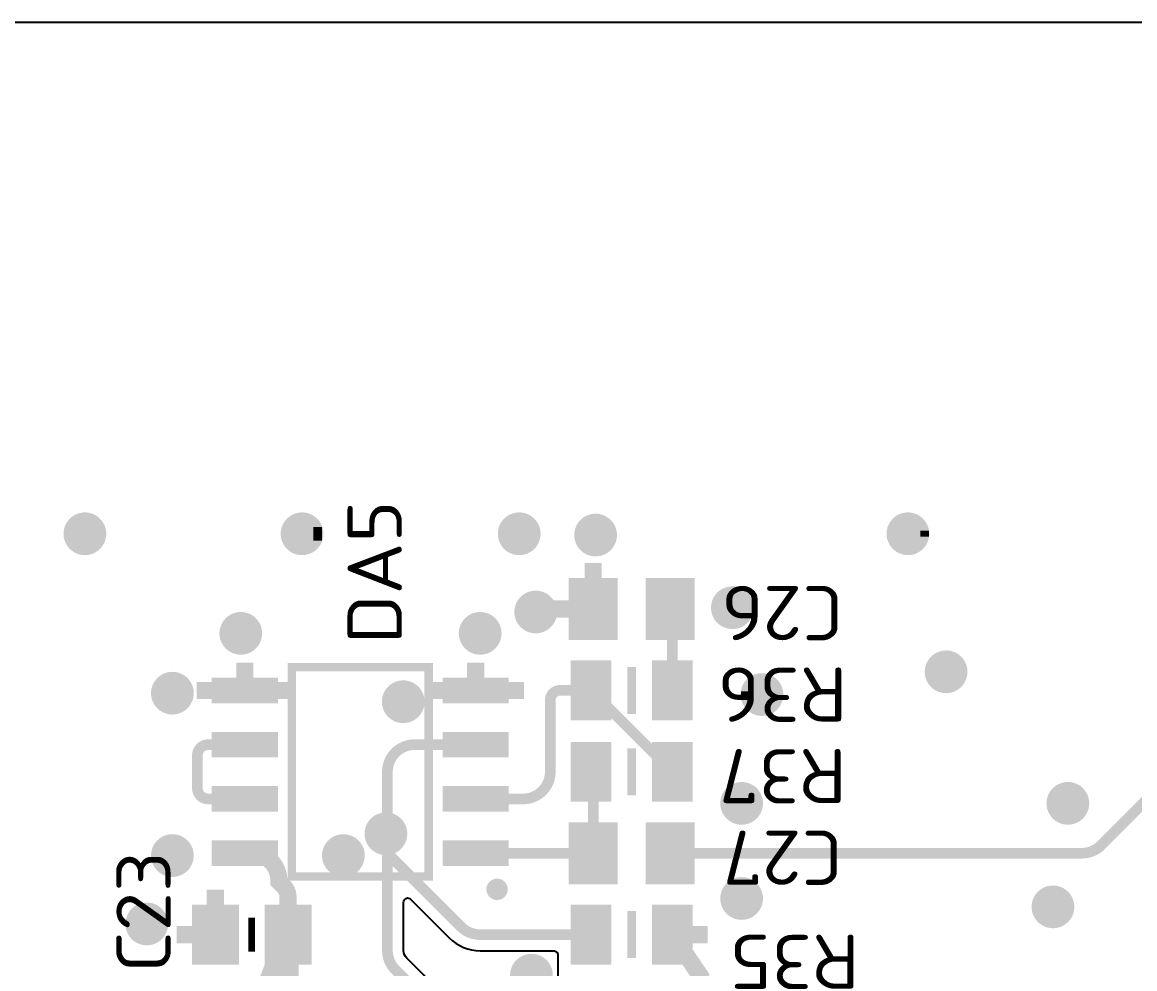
# Model space of a CAD drawing. Header units: millimetres. Extents: x 370 to 969, y -3056 to -2888.
# Drawn here: x 827.96 to 853.98, y -2918.15 to -2896 of the extents above; entities that cross this region are included whole.
import ezdxf
from ezdxf.enums import TextEntityAlignment as Align

# ---------------------------------------------------------------- set-up
doc = ezdxf.new("R2010")
doc.units = ezdxf.units.MM
doc.layers.add('UPDATE', color=7, linetype='Continuous')
doc.styles.get("Standard").update_dxf_attribs({"font": 'txt.shx'})

msp = doc.modelspace()

# ---------------------------------------------------------------- linework, layer by layer
at = {"layer": 'UPDATE', "color": 9}
msp.add_lwpolyline([(969, -3056), (735.75, -3056), (735.75, -2896), (969, -2896)], close=True, dxfattribs=at)
for points, const_width in [([(933.02, -3050.7), (934.104, -3049.616, 0.198909), (934.29, -3049.167), (934.29, -3044.613, -0.198909), (934.476, -3044.164), (962.044, -3016.596, 0.198909), (962.23, -3016.147), (962.23, -2914.438, 0.198909), (962.044, -2913.989), (949.081, -2901.026, 0.198909), (948.632, -2900.84), (867.878, -2900.84, 0.198909), (867.429, -2901.026), (853.196, -2915.259, -0.198909), (852.747, -2915.445), (843.115, -2915.445)], 0.25), ([(838.565, -2914.175), (839.675, -2914.175, 0.414214), (840.31, -2913.54), (840.31, -2911.863, -0.414214), (840.538, -2911.635), (841.265, -2911.635)], 0.25), ([(833.165, -2914.175), (832.305, -2914.175, -0.414214), (832.055, -2913.925), (832.055, -2913.155, -0.414214), (832.305, -2912.905), (833.165, -2912.905)], 0.25), ([(838.565, -2912.905), (837.135, -2912.905, 0.414214), (836.5, -2913.54), (836.5, -2915.445)], 0.25), ([(836.465, -2914.74, 1), (836.465, -2915.24, 1), (836.465, -2914.74)], 0.5), ([(833.165, -2915.445), (833.325, -2915.445, -0.414214), (833.96, -2916.08), (833.96, -2916.107), (834.068, -2916.215, -0.198995), (834.175, -2916.474), (834.175, -2917.35)], 0.4), ([(836.5, -2915.445), (836.5, -2917.722, 0.198909), (836.686, -2918.171), (837.084, -2918.569, -0.198909), (837.27, -2919.018), (837.27, -2920.865)], 0.25), ([(836.5, -2915.445), (838.219, -2917.164, 0.198909), (838.668, -2917.35), (841.265, -2917.35)], 0.25), ([(839.065, -2916.165, 1), (839.065, -2916.415, 1), (839.065, -2916.165)], 0.25)]:
    msp.add_lwpolyline(points, format="xyb", dxfattribs=dict(at, const_width=const_width))
at = {"layer": 'UPDATE', "color": 9, "const_width": 0.2}
for points in [[(829.823, -2907.97, 1), (829.023, -2907.97, 1)], [(834.903, -2907.97, 1), (834.103, -2907.97, 1)], [(839.983, -2907.97, 1), (839.183, -2907.97, 1)], [(841.77, -2908, 1), (840.97, -2908, 1)], [(849.076, -2907.97, 1), (848.276, -2907.97, 1)], [(840.37, -2909.8, 1), (839.57, -2909.8, 1)], [(844.97, -2909.7, 1), (844.17, -2909.7, 1)], [(833.47, -2910.3, 1), (832.67, -2910.3, 1)], [(839.07, -2910.3, 1), (838.27, -2910.3, 1)], [(849.97, -2911.2, 1), (849.17, -2911.2, 1)], [(831.87, -2911.7, 1), (831.07, -2911.7, 1)], [(837.27, -2911.9, 1), (836.47, -2911.9, 1)], [(845.662, -2911.732, 1), (844.862, -2911.732, 1)], [(845.186, -2914.278, 1), (844.386, -2914.278, 1)], [(852.818, -2914.278, 1), (852.018, -2914.278, 1)], [(831.87, -2915.5, 1), (831.07, -2915.5, 1)], [(835.87, -2915.5, 1), (835.07, -2915.5, 1)], [(845.186, -2916.504, 1), (844.386, -2916.504, 1)], [(852.47, -2916.7, 1), (851.67, -2916.7, 1)], [(831.27, -2917.1, 1), (830.47, -2917.1, 1)], [(840.27, -2918.3, 1), (839.47, -2918.3, 1)]]:
    msp.add_lwpolyline(points, format="xyb", close=True, dxfattribs=at)
at = {"layer": 'UPDATE', "color": 9}
for points, const_width in [([(829.27, -2908.339), (829.27, -2907.601)], 0.2), ([(829.47, -2908.367), (829.47, -2907.573)], 0.2), ([(829.67, -2908.284), (829.67, -2907.656)], 0.2), ([(834.27, -2908.295), (834.27, -2907.645)], 0.2), ([(834.47, -2908.368), (834.47, -2907.572)], 0.2), ([(834.67, -2908.333), (834.67, -2907.607)], 0.2), ([(839.47, -2908.353), (839.47, -2907.587)], 0.2), ([(839.67, -2908.36), (839.67, -2907.58)], 0.2), ([(841.27, -2908.387), (841.27, -2907.613)], 0.2), ([(841.47, -2908.387), (841.47, -2907.613)], 0.2), ([(848.47, -2908.312), (848.47, -2907.628)], 0.2), ([(848.67, -2908.369), (848.67, -2907.571)], 0.2), ([(848.87, -2908.319), (848.87, -2907.621)], 0.2), ([(829.07, -2908.158), (829.07, -2907.782)], 0.2), ([(834.87, -2908.129), (834.87, -2907.811)], 0.2), ([(839.27, -2908.219), (839.27, -2907.721)], 0.2), ([(839.87, -2908.248), (839.87, -2907.692)], 0.2), ([(841.07, -2908.264), (841.07, -2907.736)], 0.2), ([(841.67, -2908.264), (841.67, -2907.736)], 0.2), ([(849.07, -2908.039), (849.07, -2907.901)], 0.2), ([(841.315, -2909.73), (841.315, -2908.653)], 0.4), ([(840.87, -2910.355), (840.87, -2909.105)], 0.2), ([(841.07, -2910.355), (841.07, -2909.105)], 0.2), ([(841.27, -2910.355), (841.27, -2909.105)], 0.2), ([(841.47, -2910.355), (841.47, -2909.105)], 0.2), ([(841.67, -2910.355), (841.67, -2909.105)], 0.2), ([(842.67, -2910.355), (842.67, -2909.105)], 0.2), ([(842.87, -2910.355), (842.87, -2909.105)], 0.2), ([(843.07, -2910.355), (843.07, -2909.105)], 0.2), ([(843.27, -2910.355), (843.27, -2909.105)], 0.2), ([(843.47, -2910.355), (843.47, -2909.105)], 0.2), ([(839.87, -2910.187), (839.87, -2909.413)], 0.2), ([(840.07, -2910.187), (840.07, -2909.413)], 0.2), ([(844.27, -2909.964), (844.27, -2909.436)], 0.2), ([(844.47, -2910.087), (844.47, -2909.313)], 0.2), ([(844.67, -2910.087), (844.67, -2909.313)], 0.2), ([(844.87, -2909.964), (844.87, -2909.436)], 0.2), ([(839.67, -2910.064), (839.67, -2909.536)], 0.2), ([(840.27, -2910.064), (840.27, -2909.536)], 0.2), ([(841.315, -2909.73), (840.388, -2909.73)], 0.4), ([(843.165, -2911.635), (843.165, -2909.78), (843.115, -2909.73)], 0.25), ([(832.87, -2910.646), (832.87, -2909.954)], 0.2), ([(833.07, -2910.7), (833.07, -2909.9)], 0.2), ([(833.27, -2910.646), (833.27, -2909.954)], 0.2), ([(838.47, -2910.646), (838.47, -2909.954)], 0.2), ([(838.67, -2910.7), (838.67, -2909.9)], 0.2), ([(838.87, -2910.646), (838.87, -2909.954)], 0.2), ([(833.165, -2911.635), (833.165, -2910.983)], 0.4), ([(838.565, -2911.635), (838.565, -2910.983)], 0.4), ([(841.07, -2912.235), (841.07, -2911.035)], 0.2), ([(841.27, -2912.235), (841.27, -2911.035)], 0.2), ([(841.47, -2912.235), (841.47, -2911.035)], 0.2), ([(842.87, -2912.235), (842.87, -2911.035)], 0.2), ([(843.07, -2912.235), (843.07, -2911.035)], 0.2), ([(843.27, -2912.235), (843.27, -2911.035)], 0.2), ([(843.47, -2912.235), (843.47, -2911.035)], 0.2), ([(849.27, -2911.464), (849.27, -2910.936)], 0.2), ([(849.47, -2911.587), (849.47, -2910.813)], 0.2), ([(849.67, -2911.587), (849.67, -2910.813)], 0.2), ([(849.87, -2911.464), (849.87, -2910.936)], 0.2), ([(831.47, -2912.1), (831.47, -2911.3)], 0.2), ([(837.465, -2911.09), (837.465, -2915.99), (834.265, -2915.99), (834.265, -2911.09), (837.465, -2911.09)], 0.2), ([(842.215, -2911.085), (842.215, -2912.185)], 0.2), ([(831.27, -2912.046), (831.27, -2911.354)], 0.2), ([(831.67, -2912.046), (831.67, -2911.354)], 0.2), ([(833.165, -2911.635), (832.038, -2911.635)], 0.4), ([(832.67, -2911.835), (832.67, -2911.435)], 0.2), ([(832.87, -2911.835), (832.87, -2911.435)], 0.2), ([(834.292, -2911.635), (833.165, -2911.635)], 0.4), ([(833.07, -2911.835), (833.07, -2911.435)], 0.2), ([(833.27, -2911.835), (833.27, -2911.435)], 0.2), ([(833.47, -2911.835), (833.47, -2911.435)], 0.2), ([(833.67, -2911.835), (833.67, -2911.435)], 0.2), ([(836.67, -2912.246), (836.67, -2911.554)], 0.2), ([(836.87, -2912.3), (836.87, -2911.5)], 0.2), ([(837.07, -2912.246), (837.07, -2911.554)], 0.2), ([(838.565, -2911.635), (837.438, -2911.635)], 0.4), ([(838.07, -2911.835), (838.07, -2911.435)], 0.2), ([(838.27, -2911.835), (838.27, -2911.435)], 0.2), ([(839.692, -2911.635), (838.565, -2911.635)], 0.4), ([(838.47, -2911.835), (838.47, -2911.435)], 0.2), ([(838.67, -2911.835), (838.67, -2911.435)], 0.2), ([(838.87, -2911.835), (838.87, -2911.435)], 0.2), ([(839.07, -2911.835), (839.07, -2911.435)], 0.2), ([(845.07, -2912.082), (845.07, -2911.382)], 0.2), ([(845.27, -2912.131), (845.27, -2911.333)], 0.2), ([(845.47, -2912.073), (845.47, -2911.391)], 0.2), ([(843.165, -2913.54), (843.165, -2913.535), (841.265, -2911.635)], 0.25), ([(844.87, -2911.811), (844.87, -2911.653)], 0.2), ([(832.67, -2913.105), (832.67, -2912.705)], 0.2), ([(832.87, -2913.105), (832.87, -2912.705)], 0.2), ([(833.07, -2913.105), (833.07, -2912.705)], 0.2), ([(833.27, -2913.105), (833.27, -2912.705)], 0.2), ([(833.47, -2913.105), (833.47, -2912.705)], 0.2), ([(833.67, -2913.105), (833.67, -2912.705)], 0.2), ([(838.07, -2913.105), (838.07, -2912.705)], 0.2), ([(838.27, -2913.105), (838.27, -2912.705)], 0.2), ([(838.47, -2913.105), (838.47, -2912.705)], 0.2), ([(838.67, -2913.105), (838.67, -2912.705)], 0.2), ([(838.87, -2913.105), (838.87, -2912.705)], 0.2), ([(839.07, -2913.105), (839.07, -2912.705)], 0.2), ([(841.07, -2914.14), (841.07, -2912.94)], 0.2), ([(841.27, -2914.14), (841.27, -2912.94)], 0.2), ([(841.47, -2914.14), (841.47, -2912.94)], 0.2), ([(842.215, -2912.99), (842.215, -2914.09)], 0.2), ([(842.87, -2914.14), (842.87, -2912.94)], 0.2), ([(843.07, -2914.14), (843.07, -2912.94)], 0.2), ([(843.27, -2914.14), (843.27, -2912.94)], 0.2), ([(843.47, -2914.14), (843.47, -2912.94)], 0.2), ([(841.315, -2915.445), (841.315, -2913.59), (841.265, -2913.54)], 0.25), ([(844.67, -2914.66), (844.67, -2913.896)], 0.2), ([(844.87, -2914.669), (844.87, -2913.887)], 0.2), ([(852.27, -2914.649), (852.27, -2913.907)], 0.2), ([(852.47, -2914.674), (852.47, -2913.882)], 0.2), ([(832.67, -2914.375), (832.67, -2913.975)], 0.2), ([(832.87, -2914.375), (832.87, -2913.975)], 0.2), ([(833.07, -2914.375), (833.07, -2913.975)], 0.2), ([(833.27, -2914.375), (833.27, -2913.975)], 0.2), ([(833.47, -2914.375), (833.47, -2913.975)], 0.2), ([(833.67, -2914.375), (833.67, -2913.975)], 0.2), ([(838.07, -2914.375), (838.07, -2913.975)], 0.2), ([(838.27, -2914.375), (838.27, -2913.975)], 0.2), ([(838.47, -2914.375), (838.47, -2913.975)], 0.2), ([(838.67, -2914.375), (838.67, -2913.975)], 0.2), ([(838.87, -2914.375), (838.87, -2913.975)], 0.2), ([(839.07, -2914.375), (839.07, -2913.975)], 0.2), ([(844.47, -2914.523), (844.47, -2914.033)], 0.2), ([(845.07, -2914.559), (845.07, -2913.997)], 0.2), ([(852.07, -2914.475), (852.07, -2914.081)], 0.2), ([(852.67, -2914.588), (852.67, -2913.968)], 0.2), ([(840.87, -2916.07), (840.87, -2914.82)], 0.2), ([(841.07, -2916.07), (841.07, -2914.82)], 0.2), ([(841.27, -2916.07), (841.27, -2914.82)], 0.2), ([(841.47, -2916.07), (841.47, -2914.82)], 0.2), ([(841.67, -2916.07), (841.67, -2914.82)], 0.2), ([(842.67, -2916.07), (842.67, -2914.82)], 0.2), ([(842.87, -2916.07), (842.87, -2914.82)], 0.2), ([(843.07, -2916.07), (843.07, -2914.82)], 0.2), ([(843.27, -2916.07), (843.27, -2914.82)], 0.2), ([(843.47, -2916.07), (843.47, -2914.82)], 0.2), ([(831.27, -2915.846), (831.27, -2915.154)], 0.2), ([(831.47, -2915.9), (831.47, -2915.1)], 0.2), ([(831.67, -2915.846), (831.67, -2915.154)], 0.2), ([(835.27, -2915.846), (835.27, -2915.154)], 0.2), ([(835.47, -2915.9), (835.47, -2915.1)], 0.2), ([(835.67, -2915.846), (835.67, -2915.154)], 0.2), ([(832.67, -2915.645), (832.67, -2915.245)], 0.2), ([(832.87, -2915.645), (832.87, -2915.245)], 0.2), ([(833.07, -2915.645), (833.07, -2915.245)], 0.2), ([(833.27, -2915.645), (833.27, -2915.245)], 0.2), ([(833.47, -2915.645), (833.47, -2915.245)], 0.2), ([(833.67, -2915.645), (833.67, -2915.245)], 0.2), ([(838.07, -2915.645), (838.07, -2915.245)], 0.2), ([(838.27, -2915.645), (838.27, -2915.245)], 0.2), ([(838.47, -2915.645), (838.47, -2915.245)], 0.2), ([(838.565, -2915.445), (841.315, -2915.445)], 0.25), ([(838.67, -2915.645), (838.67, -2915.245)], 0.2), ([(838.87, -2915.645), (838.87, -2915.245)], 0.2), ([(839.07, -2915.645), (839.07, -2915.245)], 0.2), ([(832.475, -2917.35), (832.475, -2916.298)], 0.4), ([(844.67, -2916.886), (844.67, -2916.122)], 0.2), ([(844.87, -2916.895), (844.87, -2916.113)], 0.2), ([(845.07, -2916.785), (845.07, -2916.223)], 0.2), ([(844.47, -2916.749), (844.47, -2916.259)], 0.2), ([(851.87, -2917.046), (851.87, -2916.354)], 0.2), ([(852.07, -2917.1), (852.07, -2916.3)], 0.2), ([(852.27, -2917.046), (852.27, -2916.354)], 0.2), ([(830.67, -2917.446), (830.67, -2916.754)], 0.2), ([(830.87, -2917.5), (830.87, -2916.7)], 0.2), ([(831.07, -2917.446), (831.07, -2916.754)], 0.2), ([(832.07, -2917.95), (832.07, -2916.75)], 0.2), ([(832.27, -2917.95), (832.27, -2916.75)], 0.2), ([(832.47, -2917.95), (832.47, -2916.75)], 0.2), ([(832.67, -2917.95), (832.67, -2916.75)], 0.2), ([(832.87, -2917.95), (832.87, -2916.75)], 0.2), ([(833.87, -2917.95), (833.87, -2916.75)], 0.2), ([(834.07, -2917.95), (834.07, -2916.75)], 0.2), ([(834.27, -2917.95), (834.27, -2916.75)], 0.2), ([(834.47, -2917.95), (834.47, -2916.75)], 0.2), ([(841.07, -2917.95), (841.07, -2916.75)], 0.2), ([(841.27, -2917.95), (841.27, -2916.75)], 0.2), ([(841.47, -2917.95), (841.47, -2916.75)], 0.2), ([(842.87, -2917.95), (842.87, -2916.75)], 0.2), ([(843.07, -2917.95), (843.07, -2916.75)], 0.2), ([(843.27, -2917.95), (843.27, -2916.75)], 0.2), ([(843.47, -2917.95), (843.47, -2916.75)], 0.2), ([(833.325, -2916.95), (833.325, -2917.75)], 0.15), ([(842.215, -2916.8), (842.215, -2917.9)], 0.2), ([(832.475, -2917.35), (831.573, -2917.35)], 0.4), ([(833.722, -2918.502), (834.175, -2917.35)], 0.5), ([(834.175, -2918.502), (834.175, -2917.35)], 0.5), ([(843.992, -2917.35), (843.165, -2917.35)], 0.4), ([(843.879, -2918.402), (843.165, -2917.35)], 0.4), ([(839.67, -2918.646), (839.67, -2917.954)], 0.2), ([(839.87, -2918.7), (839.87, -2917.9)], 0.2), ([(840.07, -2918.646), (840.07, -2917.954)], 0.2)]:
    msp.add_lwpolyline(points, dxfattribs=dict(at, const_width=const_width))
at = {"layer": 'UPDATE', "color": 9, "const_width": 0.2}
for points in [[(841.79, -2910.355), (840.84, -2910.355), (840.84, -2909.105), (841.79, -2909.105)], [(843.59, -2910.355), (842.64, -2910.355), (842.64, -2909.105), (843.59, -2909.105)], [(841.64, -2912.235), (840.89, -2912.235), (840.89, -2911.035), (841.64, -2911.035)], [(843.54, -2912.235), (842.79, -2912.235), (842.79, -2911.035), (843.54, -2911.035)], [(833.84, -2911.835), (832.49, -2911.835), (832.49, -2911.435), (833.84, -2911.435)], [(839.24, -2911.835), (837.89, -2911.835), (837.89, -2911.435), (839.24, -2911.435)], [(833.84, -2913.105), (832.49, -2913.105), (832.49, -2912.705), (833.84, -2912.705)], [(839.24, -2913.105), (837.89, -2913.105), (837.89, -2912.705), (839.24, -2912.705)], [(841.64, -2914.14), (840.89, -2914.14), (840.89, -2912.94), (841.64, -2912.94)], [(843.54, -2914.14), (842.79, -2914.14), (842.79, -2912.94), (843.54, -2912.94)], [(833.84, -2914.375), (832.49, -2914.375), (832.49, -2913.975), (833.84, -2913.975)], [(839.24, -2914.375), (837.89, -2914.375), (837.89, -2913.975), (839.24, -2913.975)], [(841.79, -2916.07), (840.84, -2916.07), (840.84, -2914.82), (841.79, -2914.82)], [(843.59, -2916.07), (842.64, -2916.07), (842.64, -2914.82), (843.59, -2914.82)], [(833.84, -2915.645), (832.49, -2915.645), (832.49, -2915.245), (833.84, -2915.245)], [(839.24, -2915.645), (837.89, -2915.645), (837.89, -2915.245), (839.24, -2915.245)], [(832.925, -2917.95), (832.025, -2917.95), (832.025, -2916.75), (832.925, -2916.75)], [(834.625, -2917.95), (833.725, -2917.95), (833.725, -2916.75), (834.625, -2916.75)], [(841.64, -2917.95), (840.89, -2917.95), (840.89, -2916.75), (841.64, -2916.75)], [(843.54, -2917.95), (842.79, -2917.95), (842.79, -2916.75), (843.54, -2916.75)]]:
    msp.add_lwpolyline(points, close=True, dxfattribs=at)
at = {"layer": 'UPDATE', "color": 9}
msp.add_lwpolyline([(836.877, -2917.722), (836.877, -2916.596, -0.303367), (836.939, -2916.504), (836.967, -2916.492), (837.025, -2916.504), (837.952, -2917.431, 0.198932), (838.668, -2917.727), (840.388, -2917.727, -0.414214), (840.488, -2917.827), (840.488, -2918.352), (840.513, -2918.352), (840.513, -2918.778, -0.414214), (840.413, -2918.878), (839.666, -2918.878, 0.198932), (838.95, -2919.174), (838.689, -2919.435, 0.101586), (838.465, -2919.775), (838.454, -2919.804), (838.403, -2919.838), (837.747, -2919.838, -0.414214), (837.647, -2919.738), (837.647, -2919.018, 0.198932), (837.351, -2918.302), (836.953, -2917.904, -0.198823)], format="xyb", close=True, dxfattribs=at)

# ---------------------------------------------------------------- texts
at = {"layer": 'UPDATE', "color": 9, "width": 1.019685}
for s, rotation, p in [('DA5', 90, (836.836, -2908.872)), ('C26', 180, (845.74, -2909.19)), ('R36', 180, (845.74, -2911.098)), ('R37', 180, (845.74, -2913.006)), ('C27', 180, (845.74, -2914.914)), ('C23', 90, (831.43, -2916.822)), ('R35', 180, (846.025, -2917.35))]:
    msp.add_text(s, height=1.27, rotation=rotation, dxfattribs=at).set_placement(p, align=Align.CENTER)

doc.saveas('drawing.dxf')
